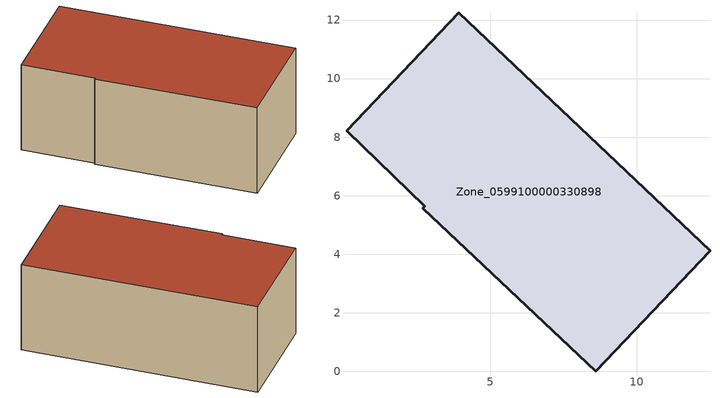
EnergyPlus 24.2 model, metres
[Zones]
Zone_0599100000330898
 floor ground (C_G): 2.76,5.64 0.09,8.22 3.93,12.25 12.51,4.11 8.6,0 2.7,5.58 z3.17
 wall outside (C_F): 8.6,0 12.51,4.11 3.93,12.25 0.09,8.22 2.76,5.64 2.7,5.58 8.6,0 z3.17:7.91
 roof outside (C_R): 0.09,8.22 2.76,5.64 2.7,5.58 8.6,0 12.51,4.11 3.93,12.25 z7.91
[BUILDING]
Pand.0599100000330898: North Axis=0; Terrain=City; Loads Convergence Tolerance Value=0.04; Temperature Convergence Tolerance Value=0.4; Solar Distribution=FullExterior; Maximum Number of Warmup Days=25; Minimum Number of Warmup Days=1
[Site:Location]
Rotterdam.The.Hague.AP_ZH_NLD Design_Conditions: Latitude=51.96; Longitude=4.45; Time Zone=1; Elevation=-4.5
[SITE:GROUNDTEMPERATURE:BUILDINGSURFACE]
18, 18, 18, 18, 18, 18, 18, 18, 18, 18, 18, 18
[MATERIAL] Thermal Absorptance=0.9; Solar Absorptance=0.7; Visible Absorptance=0.7
Name | Roughness | Thickness | Conductivity | Density | Specific Heat
G.TC.1975-1991 | MediumSmooth | 0.15 | 0.288461 | 540 | 1210
F.TC.1975-1991 | Rough | 0.3 | 0.230769 | 1920 | 840
R.TC.1975-1991 | MediumRough | 0.2 | 0.153846 | 1500 | 1000
[CONSTRUCTION]
C_G: G.TC.1975-1991
C_F: F.TC.1975-1991
C_R: R.TC.1975-1991
[ZONE]
Zone_0599100000330898: Type=1; Multiplier=1; Ceiling Height=Autocalculate; Volume=Autocalculate; Floor Area=autocalculate; Part of Total Floor Area=Yes
[ZONEINFILTRATION:DESIGNFLOWRATE]
Infil_Zone_0599100000330898: Zone or ZoneList or Space or SpaceList=Zone_0599100000330898; Schedule=AlwaysOn; Design Flow Rate Calculation Method=Flow/Area; Flow Rate per Floor Area=0.003; Constant Term Coefficient=1; Temperature Term Coefficient=0; Velocity Term Coefficient=0; Velocity Squared Term Coefficient=0
[HVACTEMPLATE:ZONE:IDEALLOADSAIRSYSTEM]
Zone_0599100000330898: Maximum Heating Supply Air Temperature=50; Minimum Cooling Supply Air Temperature=13; Maximum Heating Supply Air Humidity Ratio=0.0156; Minimum Cooling Supply Air Humidity Ratio=0.0077; Heating Limit=NoLimit; Cooling Limit=NoLimit; Dehumidification Control Type=ConstantSensibleHeatRatio; Cooling Sensible Heat Ratio=0.7; Dehumidification Setpoint=60; Humidification Control Type=None; Humidification Setpoint=30; Outdoor Air Method=None; Outdoor Air Flow Rate per Person=0.00944; Outdoor Air Flow Rate per Zone Floor Area=0; Outdoor Air Flow Rate per Zone=0; Demand Controlled Ventilation Type=None; Outdoor Air Economizer Type=NoEconomizer; Heat Recovery Type=None; Sensible Heat Recovery Effectiveness=0.7; Latent Heat Recovery Effectiveness=0.65
[ZONECONTROL:THERMOSTAT]
ThermostatControl_Zone_0599100000330898: Zone or ZoneList=Zone_0599100000330898; Control Type Schedule=DualSetpointControlType; Control 1=Thermostat_Zone_0599100000330898; Temperature Difference Between Cutout And Setpoint=0
[THERMOSTATSETPOINT:DUALSETPOINT]
Thermostat_Zone_0599100000330898: Heating Setpoint Temperature Schedule=HeatingSetpoint_Zone_0599100000330898; Cooling Setpoint Temperature Schedule=CoolingSetpoint_Zone_0599100000330898
[SCHEDULE:COMPACT]
HeatingSetpoint_Zone_0599100000330898: Through: 12/31, For: AllDays, Until: 24:00, 21
CoolingSetpoint_Zone_0599100000330898: Through: 12/31, For: AllDays, Until: 24:00, 24
DualSetpointControlType: Through: 12/31, For: AllDays, Until: 24:00, 4
AlwaysOn: Through: 12/31, For: AllDays, Until: 24:00, 1
